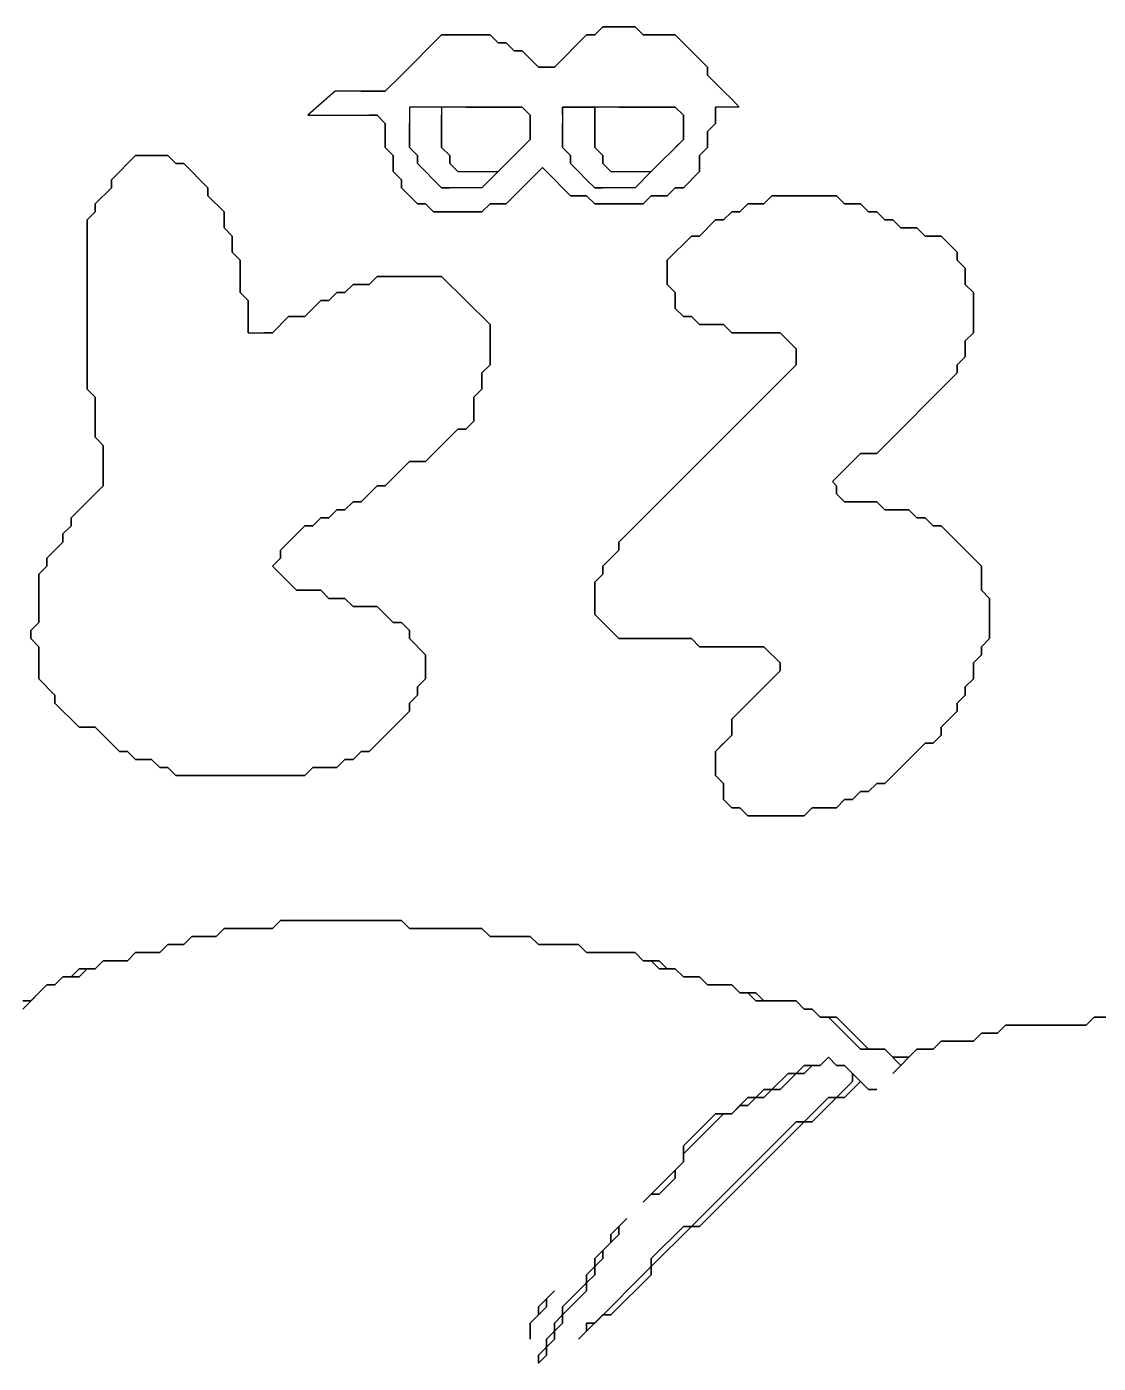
# Model space of a CAD drawing. Header units: millimetres. Extents: x -0.36 to 5.84, y 0.27 to 6.05.
# Drawn here: x 2.082 to 3.93, y 3.745 to 6.051 of the extents above; entities that cross this region are included whole.
import ezdxf

# ---------------------------------------------------------------- set-up
doc = ezdxf.new("R2010")
doc.units = ezdxf.units.MM
doc.layers.add('PDF_幾何圖形', color=7, linetype='Continuous')

msp = doc.modelspace()

# ---------------------------------------------------------------- linework, layer by layer
for p, q in [((2.6143, 5.9398), (2.567, 5.8981)), ((2.6587, 5.9398), (2.6143, 5.9398)), ((3.3103, 5.912), (3.2976, 5.9259)), ((2.7976, 5.912), (2.7421, 5.912)), ((2.7421, 5.912), (2.7421, 5.8842)), ((2.8393, 5.912), (2.7976, 5.912)), ((2.7976, 5.912), (2.7976, 5.8842)), ((3.0615, 5.912), (3.006, 5.912)), ((3.006, 5.912), (3.006, 5.8842)), ((3.1032, 5.912), (3.0615, 5.912)), ((3.0615, 5.912), (3.0615, 5.8842)), ((3.3103, 5.912), (3.2698, 5.912)), ((2.567, 5.8981), (2.6143, 5.8981)), ((2.6143, 5.8981), (2.6726, 5.8981)), ((2.8254, 5.8009), (2.8948, 5.8009)), ((2.8948, 5.8009), (2.8671, 5.7731)), ((2.9643, 5.8009), (2.9712, 5.8078)), ((2.9712, 5.8078), (2.9782, 5.8009)), ((3.0893, 5.8009), (3.1587, 5.8009)), ((3.1587, 5.8009), (3.131, 5.7731)), ((2.8671, 5.7731), (2.8115, 5.7731)), ((3.131, 5.7731), (3.0754, 5.7731)), ((2.4643, 5.5231), (2.4921, 5.5231)), ((3.4782, 5.2731), (3.4712, 5.2662))]:
    msp.add_line(p, q)
at = {"layer": 'PDF_幾何圖形', "lineweight": 35}
for p, q in [((3.0615, 6.037), (3.0754, 6.0509)), ((3.0754, 6.0509), (3.131, 6.0509)), ((3.131, 6.0509), (3.0754, 6.0509)), ((3.131, 6.0509), (3.1448, 6.037)), ((3.1448, 6.037), (3.131, 6.0509)), ((2.7282, 5.9676), (2.7976, 6.037)), ((2.7976, 6.037), (2.7837, 6.0231)), ((2.881, 6.037), (2.7976, 6.037)), ((2.7976, 6.037), (2.881, 6.037)), ((2.881, 6.037), (2.8948, 6.0231)), ((2.8948, 6.0231), (2.9087, 6.0231)), ((2.9087, 6.0231), (2.9226, 6.0092)), ((2.9921, 5.9814), (3.0476, 6.037)), ((3.0476, 6.037), (3.0615, 6.037)), ((3.1448, 6.037), (3.2004, 6.037)), ((3.2004, 6.037), (3.1448, 6.037)), ((3.2004, 6.037), (3.256, 5.9814)), ((2.9226, 6.0092), (2.9365, 6.0092)), ((2.9365, 6.0092), (2.9643, 5.9814)), ((2.9643, 5.9814), (2.9921, 5.9814)), ((3.256, 5.9814), (3.256, 5.9676)), ((2.7282, 5.9676), (2.7004, 5.9398)), ((3.256, 5.9676), (3.2837, 5.9398)), ((2.7004, 5.9398), (2.6587, 5.9398)), ((2.6587, 5.9398), (2.7004, 5.9398)), ((3.2976, 5.9259), (3.2837, 5.9398)), ((2.8393, 5.912), (2.9365, 5.912)), ((2.9365, 5.912), (2.8393, 5.912)), ((2.9365, 5.912), (2.9504, 5.8981)), ((3.006, 5.912), (3.006, 5.8981)), ((3.0615, 5.912), (3.006, 5.912)), ((3.0198, 5.912), (3.0476, 5.912)), ((3.0615, 5.8842), (3.0615, 5.912)), ((3.1032, 5.912), (3.2004, 5.912)), ((3.2004, 5.912), (3.1032, 5.912)), ((3.2004, 5.912), (3.2143, 5.8981)), ((3.2698, 5.912), (3.2698, 5.8842)), ((3.2698, 5.8842), (3.2698, 5.912)), ((2.6865, 5.8981), (2.6726, 5.8981)), ((2.6726, 5.8981), (2.6865, 5.8981)), ((2.6865, 5.8981), (2.7004, 5.8842)), ((2.7004, 5.8426), (2.7004, 5.8842)), ((2.7004, 5.8842), (2.7004, 5.8426)), ((2.7421, 5.8842), (2.7421, 5.8426)), ((2.7976, 5.8426), (2.7976, 5.8981)), ((2.7976, 5.8842), (2.7976, 5.8426)), ((2.9504, 5.8981), (2.9504, 5.8564)), ((2.9504, 5.8564), (2.9504, 5.8981)), ((3.006, 5.8842), (3.006, 5.8426)), ((3.0615, 5.8981), (3.0615, 5.8842)), ((3.0615, 5.8426), (3.0615, 5.8981)), ((3.0615, 5.8842), (3.0615, 5.8426)), ((3.2143, 5.8981), (3.2143, 5.8564)), ((3.2143, 5.8564), (3.2143, 5.8981)), ((3.2698, 5.8842), (3.256, 5.8703)), ((3.256, 5.8703), (3.2698, 5.8842)), ((2.7421, 5.8426), (2.7421, 5.8703)), ((2.9504, 5.8564), (2.8948, 5.8009)), ((2.9365, 5.8426), (2.9504, 5.8564)), ((3.006, 5.8703), (3.006, 5.8426)), ((3.006, 5.8564), (3.006, 5.8703)), ((3.006, 5.8426), (3.006, 5.8703)), ((3.2143, 5.8564), (3.1587, 5.8009)), ((3.2004, 5.8426), (3.2143, 5.8564)), ((3.256, 5.8703), (3.256, 5.8426)), ((3.256, 5.8426), (3.256, 5.8703)), ((2.7143, 5.8287), (2.7004, 5.8426)), ((2.7004, 5.8426), (2.7143, 5.8287)), ((2.756, 5.8287), (2.7421, 5.8426)), ((2.7421, 5.8426), (2.756, 5.8287)), ((2.7976, 5.8426), (2.8115, 5.8287)), ((2.8115, 5.8287), (2.7976, 5.8426)), ((3.006, 5.8426), (3.0198, 5.8287)), ((3.0198, 5.8287), (3.006, 5.8426)), ((3.006, 5.8426), (3.0198, 5.8287)), ((3.0615, 5.8426), (3.0754, 5.8287)), ((3.0754, 5.8287), (3.0615, 5.8426)), ((3.256, 5.8426), (3.2421, 5.8287)), ((3.2421, 5.8287), (3.256, 5.8426)), ((2.2282, 5.787), (2.2698, 5.8287)), ((2.2698, 5.8287), (2.3254, 5.8287)), ((2.3254, 5.8287), (2.2698, 5.8287)), ((2.3254, 5.8287), (2.3393, 5.8148)), ((2.3393, 5.8148), (2.3532, 5.8148)), ((2.3532, 5.8148), (2.3948, 5.7731)), ((2.7143, 5.8148), (2.7143, 5.8287)), ((2.7143, 5.8287), (2.7143, 5.8009)), ((2.756, 5.8287), (2.756, 5.8148)), ((2.756, 5.8148), (2.7698, 5.8009)), ((2.8115, 5.8287), (2.8115, 5.8148)), ((2.8115, 5.8148), (2.8115, 5.8287)), ((2.8115, 5.8148), (2.8254, 5.8009)), ((2.8254, 5.8009), (2.8115, 5.8148)), ((2.8948, 5.8009), (2.9226, 5.8287)), ((3.0198, 5.8287), (3.0198, 5.8148)), ((3.0198, 5.8287), (3.0198, 5.8148)), ((3.0198, 5.8148), (3.0337, 5.8009)), ((3.0198, 5.8148), (3.0337, 5.8009)), ((3.0754, 5.8287), (3.0754, 5.8148)), ((3.0754, 5.8148), (3.0754, 5.8287)), ((3.0754, 5.8287), (3.0754, 5.8148)), ((3.0754, 5.8148), (3.0754, 5.8287)), ((3.0754, 5.8148), (3.0893, 5.8009)), ((3.0893, 5.8009), (3.0754, 5.8148)), ((3.2421, 5.8287), (3.2421, 5.8148)), ((3.2421, 5.8009), (3.2421, 5.8287)), ((2.2282, 5.7731), (2.2282, 5.787)), ((2.7143, 5.8009), (2.7282, 5.787)), ((2.7282, 5.787), (2.7282, 5.7731)), ((2.7837, 5.787), (2.7698, 5.8009)), ((2.7837, 5.787), (2.7976, 5.7731)), ((2.7976, 5.7731), (2.7837, 5.787)), ((2.9643, 5.8009), (2.9087, 5.7453)), ((2.9782, 5.8009), (3.0198, 5.7592)), ((3.0476, 5.787), (3.0337, 5.8009)), ((3.0476, 5.787), (3.0615, 5.7731)), ((3.0615, 5.7731), (3.0476, 5.787)), ((3.2143, 5.7731), (3.2421, 5.8009)), ((2.2004, 5.7453), (2.2282, 5.7731)), ((2.3948, 5.7731), (2.3948, 5.7592)), ((2.7282, 5.7731), (2.756, 5.7453)), ((2.7976, 5.7731), (2.8115, 5.7731)), ((2.8115, 5.7731), (2.7976, 5.7731)), ((3.0615, 5.7731), (3.0754, 5.7731)), ((3.0754, 5.7731), (3.0615, 5.7731)), ((3.2004, 5.7731), (3.1865, 5.7592)), ((3.1865, 5.7592), (3.2004, 5.7731)), ((3.2004, 5.7731), (3.2143, 5.7731)), ((2.2004, 5.7453), (2.2004, 5.7314)), ((2.2004, 5.7314), (2.2004, 5.7453)), ((2.3948, 5.7592), (2.4226, 5.7314)), ((2.756, 5.7453), (2.7698, 5.7453)), ((2.7698, 5.7453), (2.7837, 5.7314)), ((2.881, 5.7453), (2.8671, 5.7314)), ((2.8671, 5.7314), (2.881, 5.7453)), ((2.9087, 5.7453), (2.881, 5.7453)), ((2.881, 5.7453), (2.9087, 5.7453)), ((2.9087, 5.7453), (2.9226, 5.7592)), ((3.0198, 5.7592), (3.0476, 5.7592)), ((3.0476, 5.7592), (3.0337, 5.7592)), ((3.0615, 5.7453), (3.0476, 5.7592)), ((3.0476, 5.7592), (3.0615, 5.7453)), ((3.1448, 5.7453), (3.0615, 5.7453)), ((3.0615, 5.7453), (3.1448, 5.7453)), ((3.1587, 5.7592), (3.1448, 5.7453)), ((3.1448, 5.7453), (3.1587, 5.7592)), ((3.1865, 5.7592), (3.1587, 5.7592)), ((3.1587, 5.7592), (3.1865, 5.7592)), ((3.3254, 5.7453), (3.3115, 5.7314)), ((3.3532, 5.7453), (3.3254, 5.7453)), ((3.3393, 5.7453), (3.3532, 5.7453)), ((3.3532, 5.7453), (3.3671, 5.7592)), ((3.3671, 5.7592), (3.3532, 5.7453)), ((3.3671, 5.7592), (3.4782, 5.7592)), ((3.4782, 5.7592), (3.3671, 5.7592)), ((3.4782, 5.7592), (3.4921, 5.7453)), ((3.4921, 5.7453), (3.4782, 5.7592)), ((3.4921, 5.7453), (3.5198, 5.7453)), ((3.5198, 5.7453), (3.4921, 5.7453)), ((3.5198, 5.7453), (3.5337, 5.7314)), ((3.5337, 5.7314), (3.5198, 5.7453)), ((2.2004, 5.7314), (2.1865, 5.7176)), ((2.1865, 5.7176), (2.2004, 5.7314)), ((2.4226, 5.7314), (2.4226, 5.7037)), ((2.4226, 5.7037), (2.4226, 5.7314)), ((2.7837, 5.7314), (2.8671, 5.7314)), ((2.8671, 5.7314), (2.7976, 5.7314)), ((3.2976, 5.7314), (3.2837, 5.7176)), ((3.3115, 5.7314), (3.2976, 5.7314)), ((3.5337, 5.7314), (3.5476, 5.7314)), ((3.5476, 5.7314), (3.5337, 5.7314)), ((3.5476, 5.7314), (3.5615, 5.7176)), ((2.1865, 5.7176), (2.1865, 5.4259)), ((2.1865, 5.4259), (2.1865, 5.7176)), ((2.4226, 5.7037), (2.4365, 5.6898)), ((2.4365, 5.6898), (2.4226, 5.7037)), ((3.2698, 5.7176), (3.2421, 5.6898)), ((3.2837, 5.7176), (3.2698, 5.7176)), ((3.5615, 5.7176), (3.5754, 5.7176)), ((3.5754, 5.7176), (3.5893, 5.7037)), ((3.5893, 5.7037), (3.6171, 5.7037)), ((3.6171, 5.7037), (3.6032, 5.7037)), ((3.6171, 5.7037), (3.631, 5.6898)), ((3.631, 5.6898), (3.6171, 5.7037)), ((2.4365, 5.6898), (2.4365, 5.662)), ((2.4365, 5.662), (2.4365, 5.6898)), ((3.2282, 5.6898), (3.1865, 5.6481)), ((3.2421, 5.6898), (3.2282, 5.6898)), ((3.631, 5.6898), (3.6448, 5.6898)), ((3.6587, 5.6898), (3.631, 5.6898)), ((3.6865, 5.662), (3.6587, 5.6898)), ((2.4365, 5.662), (2.4504, 5.6481)), ((2.4504, 5.6481), (2.4365, 5.662)), ((3.6865, 5.6481), (3.6865, 5.662)), ((2.4504, 5.6481), (2.4504, 5.5926)), ((2.4504, 5.5926), (2.4504, 5.6481)), ((3.1865, 5.6481), (3.1865, 5.6064)), ((3.1865, 5.6064), (3.1865, 5.6342)), ((3.7004, 5.6342), (3.6865, 5.6481)), ((3.7004, 5.6064), (3.7004, 5.6342)), ((2.631, 5.5926), (2.6448, 5.6064)), ((2.6726, 5.6064), (2.6448, 5.6064)), ((2.6448, 5.6064), (2.6726, 5.6064)), ((2.6865, 5.6203), (2.6726, 5.6064)), ((2.6726, 5.6064), (2.6865, 5.6203)), ((2.7976, 5.6203), (2.6865, 5.6203)), ((2.6865, 5.6203), (2.7976, 5.6203)), ((2.7976, 5.6203), (2.881, 5.537)), ((3.2004, 5.5926), (3.1865, 5.6064)), ((3.1865, 5.6064), (3.2004, 5.5926)), ((3.7004, 5.6203), (3.7004, 5.6064)), ((3.7004, 5.6064), (3.7143, 5.5926)), ((3.7143, 5.5926), (3.7004, 5.6064)), ((2.4504, 5.5926), (2.4643, 5.5787)), ((2.4643, 5.5787), (2.4504, 5.5926)), ((2.6032, 5.5787), (2.6171, 5.5926)), ((2.6171, 5.5926), (2.631, 5.5926)), ((3.2004, 5.5787), (3.2004, 5.5926)), ((3.2004, 5.5926), (3.2004, 5.5648)), ((3.7143, 5.5926), (3.7143, 5.5231)), ((3.7143, 5.5231), (3.7143, 5.5926)), ((2.4643, 5.5787), (2.4643, 5.5231)), ((2.4643, 5.5231), (2.4643, 5.5787)), ((2.5615, 5.5509), (2.5893, 5.5787)), ((2.5893, 5.5787), (2.6032, 5.5787)), ((3.2004, 5.5648), (3.2143, 5.5509)), ((2.506, 5.5231), (2.5337, 5.5509)), ((2.5476, 5.5509), (2.5337, 5.5509)), ((2.5337, 5.5509), (2.5615, 5.5509)), ((2.881, 5.4676), (2.881, 5.537)), ((2.881, 5.537), (2.881, 5.4676)), ((3.2143, 5.5509), (3.2282, 5.5509)), ((3.2282, 5.5509), (3.2421, 5.537)), ((3.2421, 5.537), (3.2837, 5.537)), ((3.2837, 5.537), (3.256, 5.537)), ((3.2976, 5.5231), (3.2837, 5.537)), ((3.2837, 5.537), (3.2976, 5.5231)), ((2.4921, 5.5231), (2.506, 5.5231)), ((3.381, 5.5231), (3.2976, 5.5231)), ((3.2976, 5.5231), (3.381, 5.5231)), ((3.381, 5.5231), (3.4087, 5.4953)), ((3.7143, 5.5231), (3.7004, 5.5092)), ((3.7004, 5.5092), (3.7143, 5.5231)), ((3.4087, 5.4676), (3.4087, 5.4953)), ((3.4087, 5.4953), (3.4087, 5.4676)), ((3.7004, 5.5092), (3.7004, 5.4953)), ((3.7004, 5.4814), (3.7004, 5.5092)), ((2.8671, 5.4537), (2.881, 5.4676)), ((2.881, 5.4676), (2.8671, 5.4537)), ((3.4087, 5.4676), (3.1032, 5.162)), ((3.6865, 5.4676), (3.7004, 5.4814)), ((3.6865, 5.4537), (3.6865, 5.4676)), ((2.8671, 5.4259), (2.8671, 5.4537)), ((2.8671, 5.4537), (2.8671, 5.4259)), ((3.5476, 5.3148), (3.6865, 5.4537)), ((2.1865, 5.4259), (2.2004, 5.412)), ((2.2004, 5.412), (2.1865, 5.4259)), ((2.8532, 5.412), (2.8671, 5.4259)), ((2.8671, 5.4259), (2.8532, 5.412)), ((2.2004, 5.412), (2.2004, 5.3426)), ((2.2004, 5.3426), (2.2004, 5.412)), ((2.8532, 5.3703), (2.8532, 5.412)), ((2.8532, 5.412), (2.8532, 5.3842)), ((2.7698, 5.3009), (2.8254, 5.3564)), ((2.8254, 5.3564), (2.8393, 5.3564)), ((2.8393, 5.3564), (2.8532, 5.3703)), ((2.2004, 5.3426), (2.2143, 5.3287)), ((2.2143, 5.3287), (2.2004, 5.3426)), ((2.2143, 5.3287), (2.2143, 5.2592)), ((2.2143, 5.2592), (2.2143, 5.3287)), ((3.5198, 5.3148), (3.4782, 5.2731)), ((3.5337, 5.3148), (3.5198, 5.3148)), ((3.5337, 5.3148), (3.5476, 5.3148)), ((2.7421, 5.3009), (2.7004, 5.2592)), ((2.756, 5.3009), (2.7421, 5.3009)), ((2.756, 5.3009), (2.7698, 5.3009)), ((2.2143, 5.2592), (2.1587, 5.2037)), ((2.6865, 5.2592), (2.6587, 5.2314)), ((2.7004, 5.2592), (2.6865, 5.2592)), ((3.4712, 5.2662), (3.4782, 5.2592)), ((3.4782, 5.2592), (3.4782, 5.2453)), ((3.4782, 5.2453), (3.4921, 5.2314)), ((2.6171, 5.2176), (2.6032, 5.2037)), ((2.631, 5.2176), (2.6171, 5.2176)), ((2.6448, 5.2314), (2.631, 5.2176)), ((2.6587, 5.2314), (2.6448, 5.2314)), ((3.4921, 5.2314), (3.5476, 5.2314)), ((3.5476, 5.2314), (3.506, 5.2314)), ((3.5476, 5.2314), (3.5615, 5.2176)), ((3.5615, 5.2176), (3.5476, 5.2314)), ((3.5615, 5.2176), (3.6032, 5.2176)), ((3.6032, 5.2176), (3.5615, 5.2176)), ((3.6032, 5.2176), (3.6171, 5.2037)), ((3.6171, 5.2037), (3.6032, 5.2176)), ((2.1587, 5.1898), (2.1448, 5.1759)), ((2.1587, 5.2037), (2.1587, 5.1898)), ((2.5615, 5.1898), (2.5198, 5.1481)), ((2.5754, 5.1898), (2.5615, 5.1898)), ((2.5893, 5.2037), (2.5754, 5.1898)), ((2.6032, 5.2037), (2.5893, 5.2037)), ((3.631, 5.2037), (3.6171, 5.2037)), ((3.6448, 5.1898), (3.631, 5.2037)), ((3.6587, 5.1898), (3.6448, 5.1898)), ((3.7282, 5.1203), (3.6587, 5.1898)), ((2.1448, 5.1759), (2.1448, 5.162)), ((2.1448, 5.162), (2.1171, 5.1342)), ((2.131, 5.1481), (2.1448, 5.162)), ((2.5198, 5.1481), (2.5198, 5.1342)), ((3.1032, 5.1481), (3.0754, 5.1203)), ((3.1032, 5.162), (3.1032, 5.1481)), ((2.1171, 5.1203), (2.1032, 5.1064)), ((2.1171, 5.1342), (2.1171, 5.1203)), ((2.506, 5.1203), (2.5198, 5.1342)), ((2.5198, 5.1342), (2.506, 5.1203)), ((2.5476, 5.0787), (2.506, 5.1203)), ((2.506, 5.1203), (2.5198, 5.1064)), ((3.0754, 5.1203), (3.0754, 5.1064)), ((3.7282, 5.0787), (3.7282, 5.1203)), ((2.1032, 5.1064), (2.1032, 5.0231)), ((3.0615, 5.0926), (3.0754, 5.1064)), ((3.0754, 5.1064), (3.0615, 5.0926)), ((3.7282, 5.1064), (3.7282, 5.0787)), ((2.1032, 5.0231), (2.1032, 5.0926)), ((2.5337, 5.0926), (2.5476, 5.0787)), ((2.5893, 5.0787), (2.5476, 5.0787)), ((2.5476, 5.0787), (2.5893, 5.0787)), ((2.6032, 5.0648), (2.5893, 5.0787)), ((2.5893, 5.0787), (2.6032, 5.0648)), ((3.0615, 5.0509), (3.0615, 5.0926)), ((3.0615, 5.0926), (3.0615, 5.037)), ((3.7282, 5.0787), (3.7421, 5.0648)), ((3.7421, 5.0648), (3.7282, 5.0787)), ((2.631, 5.0648), (2.6032, 5.0648)), ((2.6032, 5.0648), (2.631, 5.0648)), ((2.6448, 5.0509), (2.631, 5.0648)), ((2.631, 5.0648), (2.6448, 5.0509)), ((2.6865, 5.0509), (2.6448, 5.0509)), ((2.6448, 5.0509), (2.6865, 5.0509)), ((2.6865, 5.0509), (2.7143, 5.0231)), ((3.7421, 5.0648), (3.7421, 4.9953)), ((3.7421, 4.9953), (3.7421, 5.0648)), ((3.0615, 5.037), (3.1032, 4.9953)), ((2.1032, 5.0231), (2.0893, 5.0092)), ((2.0893, 5.0092), (2.1032, 5.0231)), ((2.0893, 5.0092), (2.0893, 4.9953)), ((2.0893, 4.9953), (2.0893, 5.0092)), ((2.7143, 5.0231), (2.7282, 5.0231)), ((2.7421, 5.0092), (2.7282, 5.0231)), ((2.7282, 5.0231), (2.7421, 5.0092)), ((2.7421, 5.0092), (2.7421, 4.9953)), ((2.0893, 4.9953), (2.1032, 4.9814)), ((2.1032, 4.9814), (2.0893, 4.9953)), ((2.1032, 4.9814), (2.1032, 4.9259)), ((2.1032, 4.9398), (2.1032, 4.9814)), ((2.7421, 4.9953), (2.7698, 4.9676)), ((2.7698, 4.9676), (2.756, 4.9814)), ((3.1032, 4.9953), (3.2282, 4.9953)), ((3.2282, 4.9953), (3.1171, 4.9953)), ((3.2421, 4.9814), (3.2282, 4.9953)), ((3.2282, 4.9953), (3.2421, 4.9814)), ((3.3532, 4.9814), (3.2421, 4.9814)), ((3.2421, 4.9814), (3.3532, 4.9814)), ((3.3671, 4.9676), (3.3532, 4.9814)), ((3.3532, 4.9814), (3.381, 4.9537)), ((3.7421, 4.9953), (3.7282, 4.9814)), ((3.7282, 4.9814), (3.7421, 4.9953)), ((3.7282, 4.9814), (3.7282, 4.9676)), ((3.7282, 4.9676), (3.7282, 4.9814)), ((2.7698, 4.9259), (2.7698, 4.9676)), ((2.7698, 4.9676), (2.7698, 4.9259)), ((3.7282, 4.9676), (3.7143, 4.9537)), ((3.7143, 4.9537), (3.7282, 4.9676)), ((3.381, 4.9398), (3.2976, 4.8564)), ((3.381, 4.9398), (3.381, 4.9537)), ((3.381, 4.9537), (3.381, 4.9398)), ((3.7143, 4.9537), (3.7143, 4.9259)), ((3.7143, 4.9259), (3.7143, 4.9537)), ((2.1032, 4.9259), (2.131, 4.8981)), ((2.756, 4.912), (2.7698, 4.9259)), ((2.7698, 4.9259), (2.756, 4.912)), ((2.756, 4.8981), (2.756, 4.912)), ((2.756, 4.912), (2.756, 4.8981)), ((3.7143, 4.9259), (3.7004, 4.912)), ((3.7004, 4.912), (3.7143, 4.9259)), ((3.7004, 4.8981), (3.7004, 4.912)), ((2.131, 4.8981), (2.131, 4.8842)), ((2.756, 4.8981), (2.7421, 4.8842)), ((3.6865, 4.8842), (3.7004, 4.8981)), ((2.131, 4.8842), (2.1726, 4.8426)), ((2.7421, 4.8703), (2.6726, 4.8009)), ((2.7421, 4.8842), (2.7421, 4.8703)), ((3.6587, 4.8426), (3.6865, 4.8703)), ((3.6865, 4.8703), (3.6865, 4.8842)), ((2.1726, 4.8426), (2.1865, 4.8426)), ((2.2004, 4.8426), (2.1865, 4.8426)), ((2.2421, 4.8009), (2.2004, 4.8426)), ((3.2976, 4.8564), (3.2976, 4.8426)), ((3.2976, 4.8287), (3.2976, 4.8426)), ((3.6587, 4.8287), (3.6587, 4.8426)), ((3.2698, 4.8009), (3.2976, 4.8287)), ((3.6448, 4.8148), (3.6587, 4.8287)), ((2.256, 4.8009), (2.2421, 4.8009)), ((2.2698, 4.787), (2.256, 4.8009)), ((2.6587, 4.8009), (2.6448, 4.787)), ((2.6726, 4.8009), (2.6587, 4.8009)), ((3.2837, 4.8148), (3.2698, 4.8009)), ((3.2698, 4.7592), (3.2698, 4.8009)), ((3.2698, 4.8009), (3.2698, 4.7592)), ((3.5615, 4.7453), (3.631, 4.8148)), ((3.631, 4.8148), (3.6448, 4.8148)), ((2.2698, 4.787), (2.2837, 4.787)), ((2.2976, 4.787), (2.2698, 4.787)), ((2.3115, 4.7731), (2.2976, 4.787)), ((2.3115, 4.7731), (2.3254, 4.7731)), ((2.3254, 4.7731), (2.3115, 4.7731)), ((2.3254, 4.7731), (2.3393, 4.7592)), ((2.3393, 4.7592), (2.3254, 4.7731)), ((2.5615, 4.7592), (2.5754, 4.7731)), ((2.5754, 4.7731), (2.5615, 4.7592)), ((2.5754, 4.7731), (2.6171, 4.7731)), ((2.6171, 4.7731), (2.5754, 4.7731)), ((2.631, 4.787), (2.6171, 4.7731)), ((2.6448, 4.787), (2.631, 4.787)), ((2.3393, 4.7592), (2.5615, 4.7592)), ((2.5615, 4.7592), (2.3393, 4.7592)), ((3.2837, 4.7453), (3.2698, 4.7592)), ((3.2698, 4.7592), (3.2837, 4.7453)), ((3.2837, 4.7314), (3.2837, 4.7453)), ((3.2837, 4.7453), (3.2837, 4.7176)), ((3.506, 4.7176), (3.5198, 4.7314)), ((3.5198, 4.7314), (3.5337, 4.7314)), ((3.5337, 4.7314), (3.5476, 4.7453)), ((3.5476, 4.7453), (3.5615, 4.7453)), ((3.2837, 4.7176), (3.2976, 4.7037)), ((3.2976, 4.7037), (3.3115, 4.7037)), ((3.3115, 4.7037), (3.3254, 4.6898)), ((3.4365, 4.7037), (3.4226, 4.6898)), ((3.4226, 4.6898), (3.4365, 4.7037)), ((3.4782, 4.7037), (3.4365, 4.7037)), ((3.4365, 4.7037), (3.4782, 4.7037)), ((3.4921, 4.7176), (3.4782, 4.7037)), ((3.4782, 4.7037), (3.4921, 4.7176)), ((3.4921, 4.7176), (3.506, 4.7176)), ((3.3254, 4.6898), (3.4226, 4.6898)), ((3.4226, 4.6898), (3.3393, 4.6898)), ((2.5198, 4.5092), (2.506, 4.4953)), ((2.506, 4.4953), (2.5198, 4.5092)), ((2.5198, 4.5092), (2.7282, 4.5092)), ((2.7282, 4.5092), (2.5198, 4.5092)), ((2.7282, 4.5092), (2.7421, 4.4953)), ((2.7421, 4.4953), (2.7282, 4.5092)), ((2.3671, 4.4814), (2.3532, 4.4676)), ((2.3532, 4.4676), (2.3671, 4.4814)), ((2.4087, 4.4814), (2.3671, 4.4814)), ((2.3671, 4.4814), (2.4087, 4.4814)), ((2.4226, 4.4953), (2.4087, 4.4814)), ((2.4087, 4.4814), (2.4226, 4.4953)), ((2.506, 4.4953), (2.4226, 4.4953)), ((2.4226, 4.4953), (2.506, 4.4953)), ((2.7421, 4.4953), (2.8671, 4.4953)), ((2.8671, 4.4953), (2.7421, 4.4953)), ((2.8671, 4.4953), (2.881, 4.4814)), ((2.881, 4.4814), (2.8671, 4.4953)), ((2.881, 4.4814), (2.9504, 4.4814)), ((2.9504, 4.4814), (2.881, 4.4814)), ((2.9504, 4.4814), (2.9643, 4.4676)), ((2.9643, 4.4676), (2.9504, 4.4814)), ((2.2698, 4.4537), (2.256, 4.4398)), ((2.256, 4.4398), (2.2698, 4.4537)), ((2.3115, 4.4537), (2.2698, 4.4537)), ((2.2698, 4.4537), (2.3115, 4.4537)), ((2.3254, 4.4676), (2.3115, 4.4537)), ((2.3115, 4.4537), (2.3254, 4.4676)), ((2.3532, 4.4676), (2.3254, 4.4676)), ((2.3254, 4.4676), (2.3532, 4.4676)), ((2.9643, 4.4676), (3.0337, 4.4676)), ((3.0337, 4.4676), (2.9643, 4.4676)), ((3.0337, 4.4676), (3.0476, 4.4537)), ((3.0476, 4.4537), (3.0337, 4.4676)), ((3.0476, 4.4537), (3.131, 4.4537)), ((3.131, 4.4537), (3.0476, 4.4537)), ((3.131, 4.4537), (3.1448, 4.4398)), ((3.1448, 4.4398), (3.131, 4.4537)), ((2.2143, 4.4398), (2.2004, 4.4259)), ((2.2004, 4.4259), (2.2143, 4.4398)), ((2.256, 4.4398), (2.2143, 4.4398)), ((2.2143, 4.4398), (2.256, 4.4398)), ((3.1448, 4.4398), (3.1587, 4.4398)), ((3.1726, 4.4398), (3.1448, 4.4398)), ((3.1587, 4.4398), (3.1726, 4.4259)), ((3.1865, 4.4259), (3.1726, 4.4398)), ((2.1448, 4.412), (2.131, 4.3981)), ((2.131, 4.3981), (2.1448, 4.412)), ((2.1587, 4.412), (2.1448, 4.412)), ((2.1448, 4.412), (2.1726, 4.412)), ((2.1726, 4.4259), (2.1587, 4.412)), ((2.2004, 4.4259), (2.1726, 4.4259)), ((2.1726, 4.412), (2.1865, 4.4259)), ((2.1865, 4.4259), (2.2004, 4.4259)), ((3.1726, 4.4259), (3.2004, 4.4259)), ((3.2004, 4.4259), (3.1865, 4.4259)), ((3.2004, 4.4259), (3.2143, 4.412)), ((3.2143, 4.412), (3.2004, 4.4259)), ((3.2143, 4.412), (3.2421, 4.412)), ((3.2421, 4.412), (3.2143, 4.412)), ((3.2421, 4.412), (3.256, 4.3981)), ((3.256, 4.3981), (3.2421, 4.412)), ((2.0754, 4.3564), (2.1171, 4.3981)), ((2.1171, 4.3981), (2.0893, 4.3703)), ((2.131, 4.3981), (2.1171, 4.3981)), ((2.1171, 4.3981), (2.131, 4.3981)), ((3.256, 4.3981), (3.2976, 4.3981)), ((3.2976, 4.3981), (3.256, 4.3981)), ((3.2976, 4.3981), (3.3115, 4.3842)), ((3.3115, 4.3842), (3.2976, 4.3981)), ((3.3115, 4.3842), (3.3254, 4.3842)), ((3.3393, 4.3842), (3.3115, 4.3842)), ((3.3254, 4.3842), (3.3393, 4.3703)), ((3.3532, 4.3703), (3.3393, 4.3842)), ((2.0893, 4.3703), (2.0754, 4.3703)), ((3.3393, 4.3703), (3.4087, 4.3703)), ((3.4087, 4.3703), (3.3532, 4.3703)), ((3.4087, 4.3703), (3.4226, 4.3564)), ((3.4226, 4.3564), (3.4087, 4.3703)), ((3.4226, 4.3564), (3.4365, 4.3564)), ((3.4365, 4.3564), (3.4226, 4.3564)), ((3.4365, 4.3564), (3.4504, 4.3426)), ((3.4504, 4.3426), (3.4365, 4.3564)), ((3.4504, 4.3426), (3.4643, 4.3426)), ((3.4782, 4.3426), (3.4504, 4.3426)), ((3.4643, 4.3426), (3.5198, 4.287)), ((3.5337, 4.287), (3.4782, 4.3426)), ((3.9087, 4.3287), (3.9226, 4.3426)), ((3.9226, 4.3426), (3.9087, 4.3287)), ((3.9226, 4.3426), (4.0615, 4.3426)), ((4.0615, 4.3426), (3.9226, 4.3426)), ((3.7143, 4.3009), (3.7282, 4.3148)), ((3.7282, 4.3148), (3.7143, 4.3009)), ((3.7282, 4.3148), (3.756, 4.3148)), ((3.756, 4.3148), (3.7282, 4.3148)), ((3.756, 4.3148), (3.7698, 4.3287)), ((3.7698, 4.3287), (3.756, 4.3148)), ((3.7698, 4.3287), (3.9087, 4.3287)), ((3.9087, 4.3287), (3.7698, 4.3287)), ((3.6448, 4.287), (3.6587, 4.3009)), ((3.6587, 4.3009), (3.6448, 4.287)), ((3.6587, 4.3009), (3.7143, 4.3009)), ((3.7143, 4.3009), (3.6587, 4.3009)), ((3.4643, 4.2731), (3.4504, 4.2592)), ((3.4504, 4.2592), (3.4643, 4.2731)), ((3.4643, 4.2731), (3.4782, 4.2592)), ((3.4782, 4.2592), (3.4643, 4.2731)), ((3.5198, 4.287), (3.5615, 4.287)), ((3.5615, 4.287), (3.5337, 4.287)), ((3.5615, 4.287), (3.5893, 4.2592)), ((3.5754, 4.2731), (3.5615, 4.287)), ((3.5754, 4.2453), (3.6171, 4.287)), ((3.6032, 4.2731), (3.5754, 4.2731)), ((3.6171, 4.287), (3.6032, 4.2731)), ((3.6171, 4.287), (3.6448, 4.287)), ((3.6448, 4.287), (3.6171, 4.287)), ((3.3948, 4.2453), (3.3671, 4.2176)), ((3.381, 4.2176), (3.4087, 4.2453)), ((3.4087, 4.2453), (3.3948, 4.2453)), ((3.4226, 4.2592), (3.4087, 4.2453)), ((3.4087, 4.2453), (3.4226, 4.2453)), ((3.4504, 4.2592), (3.4226, 4.2592)), ((3.4226, 4.2453), (3.4365, 4.2592)), ((3.4365, 4.2592), (3.4504, 4.2592)), ((3.4782, 4.2592), (3.4921, 4.2592)), ((3.4921, 4.2592), (3.4782, 4.2592)), ((3.4921, 4.2592), (3.506, 4.2453)), ((3.5337, 4.2176), (3.4921, 4.2592)), ((3.506, 4.2453), (3.506, 4.2314)), ((3.5893, 4.2592), (3.5754, 4.2453)), ((3.506, 4.2314), (3.4782, 4.2037)), ((3.4921, 4.2037), (3.5198, 4.2314)), ((3.5198, 4.2314), (3.5337, 4.2176)), ((3.3254, 4.2037), (3.2976, 4.1759)), ((3.3393, 4.2037), (3.3254, 4.2037)), ((3.3254, 4.1898), (3.3393, 4.2037)), ((3.3532, 4.2176), (3.3393, 4.2037)), ((3.3393, 4.2037), (3.3532, 4.2037)), ((3.3671, 4.2176), (3.3532, 4.2176)), ((3.3532, 4.2037), (3.3671, 4.2176)), ((3.3671, 4.2176), (3.381, 4.2176)), ((3.4643, 4.2037), (3.4226, 4.162)), ((3.4365, 4.162), (3.4782, 4.2037)), ((3.4782, 4.2037), (3.4643, 4.2037)), ((3.4782, 4.2037), (3.4921, 4.2037)), ((3.5337, 4.2176), (3.5476, 4.2176)), ((3.5476, 4.2176), (3.5337, 4.2176)), ((3.2698, 4.1759), (3.2143, 4.1203)), ((3.2143, 4.1064), (3.2837, 4.1759)), ((3.2976, 4.1759), (3.2698, 4.1759)), ((3.2837, 4.1759), (3.2976, 4.1759)), ((3.2976, 4.1759), (3.3115, 4.1898)), ((3.3115, 4.1898), (3.3254, 4.1898)), ((3.4087, 4.162), (3.2282, 3.9814)), ((3.2421, 3.9814), (3.4226, 4.162)), ((3.4226, 4.162), (3.4087, 4.162)), ((3.4226, 4.162), (3.4365, 4.162)), ((3.2143, 4.1203), (3.2143, 4.0926)), ((3.2143, 4.0926), (3.2143, 4.1064)), ((3.2143, 4.0926), (3.1448, 4.0231)), ((3.2004, 4.0787), (3.2143, 4.0926)), ((3.1726, 4.037), (3.2004, 4.0648)), ((3.2004, 4.0648), (3.2004, 4.0787)), ((3.1448, 4.0231), (3.1587, 4.037)), ((3.1587, 4.037), (3.1726, 4.037)), ((3.1171, 3.9953), (3.0893, 3.9676)), ((3.1032, 3.9814), (3.1171, 3.9953)), ((3.0754, 3.9398), (3.1032, 3.9676)), ((3.0893, 3.9676), (3.0893, 3.9537)), ((3.1032, 3.9676), (3.1032, 3.9814)), ((3.2143, 3.9814), (3.1587, 3.9259)), ((3.1587, 3.912), (3.2282, 3.9814)), ((3.2282, 3.9814), (3.2143, 3.9814)), ((3.2282, 3.9814), (3.2421, 3.9814)), ((3.0893, 3.9537), (3.0615, 3.9259)), ((3.0615, 3.9259), (3.0615, 3.912)), ((3.0615, 3.912), (3.0754, 3.9259)), ((3.0754, 3.9259), (3.0754, 3.9398)), ((3.1587, 3.9259), (3.1587, 3.912)), ((3.0615, 3.912), (3.0476, 3.8981)), ((3.0476, 3.8981), (3.0476, 3.8842)), ((3.0476, 3.8842), (3.0615, 3.8981)), ((3.0615, 3.8981), (3.0615, 3.912)), ((3.1587, 3.912), (3.0615, 3.8148)), ((3.0893, 3.8287), (3.1587, 3.8981)), ((3.1587, 3.8981), (3.1587, 3.912)), ((3.0476, 3.8842), (3.006, 3.8426)), ((3.0476, 3.8703), (3.0476, 3.8842)), ((2.9921, 3.8703), (2.9643, 3.8426)), ((2.9782, 3.8564), (2.9921, 3.8703)), ((2.9782, 3.8426), (2.9782, 3.8564)), ((3.006, 3.8287), (3.0476, 3.8703)), ((2.9504, 3.8148), (2.9782, 3.8426)), ((2.9643, 3.8287), (2.9504, 3.8148)), ((2.9643, 3.8426), (2.9643, 3.8287)), ((3.006, 3.8287), (2.9921, 3.8148)), ((3.006, 3.8426), (3.006, 3.8287)), ((3.006, 3.8148), (3.006, 3.8287)), ((3.0337, 3.787), (3.0754, 3.8287)), ((3.0754, 3.8287), (3.0893, 3.8287)), ((2.9504, 3.8148), (2.9504, 3.787)), ((2.9504, 3.787), (2.9504, 3.8148)), ((2.9921, 3.8148), (2.9921, 3.8009)), ((2.9921, 3.8009), (3.006, 3.8148)), ((3.0615, 3.8148), (3.0476, 3.8148)), ((3.0476, 3.8148), (3.0476, 3.8009)), ((2.9921, 3.8009), (2.9782, 3.787)), ((2.9782, 3.787), (2.9782, 3.7731)), ((2.9782, 3.7731), (2.9921, 3.787)), ((2.9921, 3.787), (2.9921, 3.8009)), ((3.0476, 3.8009), (3.0337, 3.787)), ((2.9782, 3.7731), (2.9643, 3.7592)), ((2.9643, 3.7592), (2.9643, 3.7453)), ((2.9643, 3.7453), (2.9782, 3.7592)), ((2.9782, 3.7592), (2.9782, 3.7731))]:
    msp.add_line(p, q, dxfattribs=at)

doc.saveas('drawing.dxf')
